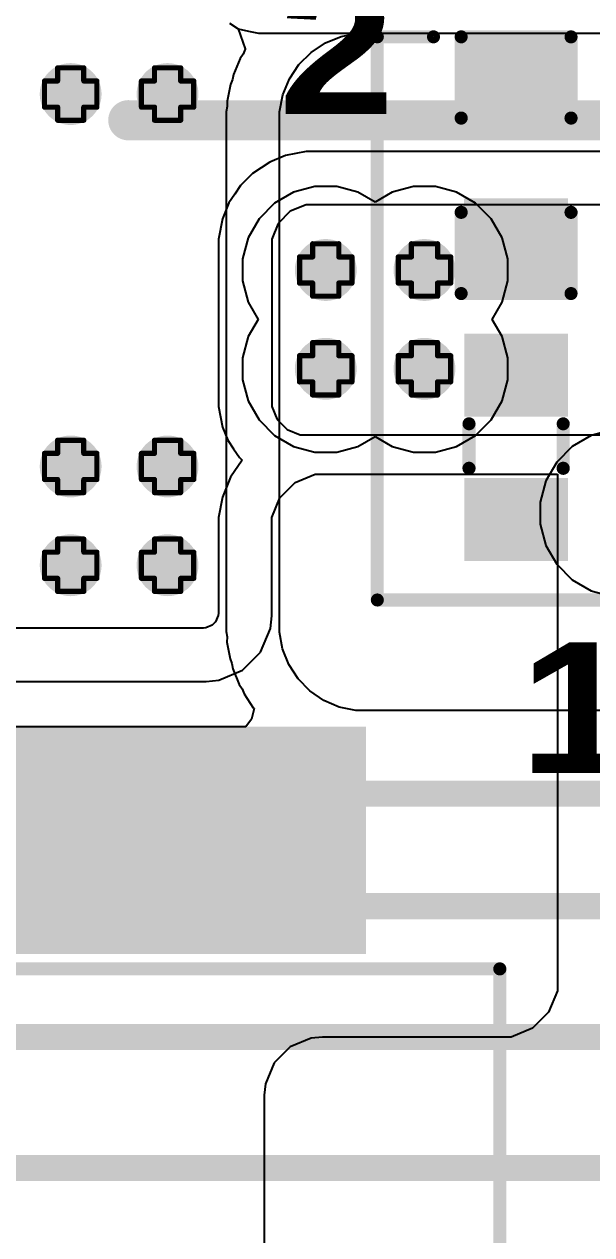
# Model space of a CAD drawing. Header units: inches. Extents: x -18 to 202, y -11 to 119.
# Drawn here: x 7.42 to 12.93, y 48 to 59.74 of the extents above; entities that cross this region are included whole.
import ezdxf

# ---------------------------------------------------------------- set-up
doc = ezdxf.new("R2010")
doc.units = ezdxf.units.IN
for name, color, linetype in [('Board Outline', 216, 'Continuous'), ('Bottom Layer', 5, 'Continuous'), ('Drill Drawing', 1, 'Continuous'), ('Ground', 16, 'Continuous'), ('Power', 76, 'Continuous'), ('Top Layer', 1, 'Continuous'), ('Top Overlay', 2, 'Continuous'), ('Top Paste', 8, 'Continuous'), ('Top Solder', 216, 'Continuous'), ('Via Holes', 16, 'Continuous')]:
    doc.layers.add(name, color=color, linetype=linetype)
doc.styles.add('Arial Black_Bold', font='', dxfattribs={"height": 0.2})
doc.styles.get('Arial Black_Bold').set_extended_font_data('Arial Black', bold=True)

# ---------------------------------------------------------------- blocks, each defined once
blk = doc.blocks.new('SOT__223_14')
at = {"layer": 'Top Layer'}
for points in [[(-1.9, 4.05), (1.9, 4.05), (1.9, 2.05), (-1.9, 2.05)], [(-3.05, -2.05), (-1.55, -2.05), (-1.55, -4.05), (-3.05, -4.05)], [(-0.75, -2.05), (0.75, -2.05), (0.75, -4.05), (-0.75, -4.05)], [(1.55, -2.05), (3.05, -2.05), (3.05, -4.05), (1.55, -4.05)]]:
    blk.add_hatch(color=1, dxfattribs=at).paths.add_polyline_path(points)
at = {"layer": 'Top Paste'}
for points in [[(-1.9, 4.05), (1.9, 4.05), (1.9, 2.05), (-1.9, 2.05)], [(-3.05, -2.05), (-1.55, -2.05), (-1.55, -4.05), (-3.05, -4.05)], [(-0.75, -2.05), (0.75, -2.05), (0.75, -4.05), (-0.75, -4.05)], [(1.55, -2.05), (3.05, -2.05), (3.05, -4.05), (1.55, -4.05)]]:
    blk.add_hatch(color=8, dxfattribs=at).paths.add_polyline_path(points)
at = {"layer": 'Top Solder'}
for points in [[(-2.002, 4.152), (2.002, 4.152), (2.002, 1.948), (-2.002, 1.948)], [(-3.152, -1.948), (-1.448, -1.948), (-1.448, -4.152), (-3.152, -4.152)], [(-0.852, -1.948), (0.852, -1.948), (0.852, -4.152), (-0.852, -4.152)], [(1.448, -1.948), (3.152, -1.948), (3.152, -4.152), (1.448, -4.152)]]:
    blk.add_hatch(color=216, dxfattribs=at).paths.add_polyline_path(points)
at = {"layer": 'Top Overlay'}
for points, const_width in [([(-3.302, 1.803), (3.302, 1.803)], 0.127), ([(-3.302, -1.829), (-3.302, 1.803)], 0.127), ([(3.302, -1.829), (3.302, 1.803)], 0.127), ([(-3.302, -1.829), (3.302, -1.829)], 0.127), ([(-3.353, -2.946), (-3.226, -3.073)], 0.2), ([(-3.353, -2.946), (-3.353, -3.2)], 0.2), ([(-3.353, -3.2), (-3.226, -3.073)], 0.2)]:
    blk.add_lwpolyline(points, dxfattribs=dict(at, const_width=const_width))
for points, const_width in [([(-3.334, 1.803, 1), (-3.27, 1.803, 1)], 0.0635), ([(-3.334, 1.803, 1), (-3.27, 1.803, 1)], 0.0635), ([(3.27, 1.803, 1), (3.334, 1.803, 1)], 0.0635), ([(3.27, 1.803, 1), (3.334, 1.803, 1)], 0.0635), ([(-3.334, -1.829, 1), (-3.27, -1.829, 1)], 0.0635), ([(-3.334, -1.829, 1), (-3.27, -1.829, 1)], 0.0635), ([(3.27, -1.829, 1), (3.334, -1.829, 1)], 0.0635), ([(3.27, -1.829, 1), (3.334, -1.829, 1)], 0.0635), ([(-3.403, -2.946, 1), (-3.303, -2.946, 1)], 0.1), ([(-3.403, -2.946, 1), (-3.303, -2.946, 1)], 0.1), ([(-3.276, -3.073, 1), (-3.176, -3.073, 1)], 0.1), ([(-3.276, -3.073, 1), (-3.176, -3.073, 1)], 0.1), ([(-3.403, -3.2, 1), (-3.303, -3.2, 1)], 0.1), ([(-3.403, -3.2, 1), (-3.303, -3.2, 1)], 0.1)]:
    blk.add_lwpolyline(points, format="xyb", close=True, dxfattribs=dict(at, const_width=const_width))
blk = doc.blocks.new('IND_0603__1608_M_______65')
at = {"layer": 'Top Layer'}
for points in [[(-1, 0.4), (-0.4, 0.4), (-0.4, -0.4), (-1, -0.4)], [(0.4, 0.4), (1, 0.4), (1, -0.4), (0.4, -0.4)]]:
    blk.add_hatch(color=1, dxfattribs=at).paths.add_polyline_path(points)
at = {"layer": 'Top Paste'}
for points in [[(-1, 0.4), (-0.4, 0.4), (-0.4, -0.4), (-1, -0.4)], [(0.4, 0.4), (1, 0.4), (1, -0.4), (0.4, -0.4)]]:
    blk.add_hatch(color=8, dxfattribs=at).paths.add_polyline_path(points)
at = {"layer": 'Top Solder'}
for points in [[(-1.102, 0.502), (-0.298, 0.502), (-0.298, -0.502), (-1.102, -0.502)], [(0.298, 0.502), (1.102, 0.502), (1.102, -0.502), (0.298, -0.502)]]:
    blk.add_hatch(color=216, dxfattribs=at).paths.add_polyline_path(points)
at = {"layer": 'Top Overlay', "const_width": 0.127}
for points in [[(-0.203, 0.457), (0.229, 0.457)], [(-0.203, -0.457), (0.229, -0.457)]]:
    blk.add_lwpolyline(points, dxfattribs=at)
at = {"layer": 'Top Overlay', "const_width": 0.0635}
for points in [[(-0.235, 0.457, 1), (-0.171, 0.457, 1)], [(0.197, 0.457, 1), (0.26, 0.457, 1)], [(-0.235, -0.457, 1), (-0.171, -0.457, 1)], [(0.197, -0.457, 1), (0.26, -0.457, 1)]]:
    blk.add_lwpolyline(points, format="xyb", close=True, dxfattribs=at)
blk = doc.blocks.new('C___0603_90')
at = {"layer": 'Top Layer'}
for points in [[(-0.381, 0.444), (-0.381, -0.445), (-1.143, -0.445), (-1.143, 0.444)], [(1.143, 0.444), (1.143, -0.445), (0.381, -0.445), (0.381, 0.444)]]:
    blk.add_hatch(color=1, dxfattribs=at).paths.add_polyline_path(points)
at = {"layer": 'Top Paste'}
for points in [[(-0.381, 0.444), (-0.381, -0.445), (-1.143, -0.445), (-1.143, 0.444)], [(1.143, 0.444), (1.143, -0.445), (0.381, -0.445), (0.381, 0.444)]]:
    blk.add_hatch(color=8, dxfattribs=at).paths.add_polyline_path(points)
at = {"layer": 'Top Solder'}
for points in [[(-0.321, 0.504), (-0.321, -0.505), (-1.203, -0.505), (-1.203, 0.504)], [(1.203, 0.504), (1.203, -0.505), (0.321, -0.505), (0.321, 0.504)]]:
    blk.add_hatch(color=216, dxfattribs=at).paths.add_polyline_path(points)
at = {"layer": 'Top Overlay', "const_width": 0.127}
for points in [[(-1.245, -0.533), (-1.245, 0.533)], [(-0.457, 0.533), (-1.245, 0.533)], [(1.245, 0.533), (0.457, 0.533)], [(1.245, -0.533), (1.245, 0.533)], [(-0.457, -0.533), (-1.245, -0.533)], [(1.245, -0.533), (0.457, -0.533)]]:
    blk.add_lwpolyline(points, dxfattribs=at)
at = {"layer": 'Top Overlay', "const_width": 0.0635}
for points in [[(-1.276, 0.533, 1), (-1.213, 0.533, 1)], [(-1.276, 0.533, 1), (-1.213, 0.533, 1)], [(-0.489, 0.533, 1), (-0.425, 0.533, 1)], [(0.425, 0.533, 1), (0.489, 0.533, 1)], [(1.213, 0.533, 1), (1.276, 0.533, 1)], [(1.213, 0.533, 1), (1.276, 0.533, 1)], [(-1.276, -0.533, 1), (-1.213, -0.533, 1)], [(-1.276, -0.533, 1), (-1.213, -0.533, 1)], [(-0.489, -0.533, 1), (-0.425, -0.533, 1)], [(0.425, -0.533, 1), (0.489, -0.533, 1)], [(1.213, -0.533, 1), (1.276, -0.533, 1)], [(1.213, -0.533, 1), (1.276, -0.533, 1)]]:
    blk.add_lwpolyline(points, format="xyb", close=True, dxfattribs=at)

msp = doc.modelspace()

# ---------------------------------------------------------------- hatches: boundary and pattern name
at = {"layer": 'Bottom Layer'}
h = msp.add_hatch(color=5, dxfattribs=at)
edge = h.paths.add_edge_path()
edge.add_arc((7.87, 59.059), 0.3, 0, 360)
h = msp.add_hatch(color=5, dxfattribs=at)
edge = h.paths.add_edge_path()
edge.add_arc((8.81, 59.059), 0.3, 0, 360)
h = msp.add_hatch(color=5, dxfattribs=at)
edge = h.paths.add_edge_path()
edge.add_arc((10.345, 57.353), 0.3, 0, 360)
h = msp.add_hatch(color=5, dxfattribs=at)
edge = h.paths.add_edge_path()
edge.add_arc((11.303, 57.353), 0.3, 0, 360)
h = msp.add_hatch(color=5, dxfattribs=at)
edge = h.paths.add_edge_path()
edge.add_arc((10.345, 56.395), 0.3, 0, 360)
h = msp.add_hatch(color=5, dxfattribs=at)
edge = h.paths.add_edge_path()
edge.add_arc((11.303, 56.395), 0.3, 0, 360)
h = msp.add_hatch(color=5, dxfattribs=at)
edge = h.paths.add_edge_path()
edge.add_arc((7.87, 55.448), 0.3, 0, 360)
h = msp.add_hatch(color=5, dxfattribs=at)
edge = h.paths.add_edge_path()
edge.add_arc((8.81, 55.448), 0.3, 0, 360)
h = msp.add_hatch(color=5, dxfattribs=at)
edge = h.paths.add_edge_path()
edge.add_arc((7.87, 54.49), 0.3, 0, 360)
h = msp.add_hatch(color=5, dxfattribs=at)
edge = h.paths.add_edge_path()
edge.add_arc((8.81, 54.49), 0.3, 0, 360)
at = {"layer": 'Ground'}
h = msp.add_hatch(color=16, dxfattribs=at)
edge = h.paths.add_edge_path()
edge.add_arc((7.87, 59.059), 0.3, 0, 360)
h = msp.add_hatch(color=16, dxfattribs=at)
edge = h.paths.add_edge_path()
edge.add_arc((8.81, 59.059), 0.3, 0, 360)
h = msp.add_hatch(color=16, dxfattribs=at)
edge = h.paths.add_edge_path()
edge.add_arc((10.345, 57.353), 0.3, 0, 360)
h = msp.add_hatch(color=16, dxfattribs=at)
edge = h.paths.add_edge_path()
edge.add_arc((11.303, 57.353), 0.3, 0, 360)
h = msp.add_hatch(color=16, dxfattribs=at)
edge = h.paths.add_edge_path()
edge.add_arc((10.345, 56.395), 0.3, 0, 360)
h = msp.add_hatch(color=16, dxfattribs=at)
edge = h.paths.add_edge_path()
edge.add_arc((11.303, 56.395), 0.3, 0, 360)
h = msp.add_hatch(color=16, dxfattribs=at)
edge = h.paths.add_edge_path()
edge.add_arc((7.87, 55.448), 0.3, 0, 360)
h = msp.add_hatch(color=16, dxfattribs=at)
edge = h.paths.add_edge_path()
edge.add_arc((8.81, 55.448), 0.3, 0, 360)
h = msp.add_hatch(color=16, dxfattribs=at)
edge = h.paths.add_edge_path()
edge.add_arc((7.87, 54.49), 0.3, 0, 360)
h = msp.add_hatch(color=16, dxfattribs=at)
edge = h.paths.add_edge_path()
edge.add_arc((8.81, 54.49), 0.3, 0, 360)
at = {"layer": 'Power'}
h = msp.add_hatch(color=76, dxfattribs=at)
edge = h.paths.add_edge_path()
edge.add_arc((7.87, 59.059), 0.3, 0, 360)
h = msp.add_hatch(color=76, dxfattribs=at)
edge = h.paths.add_edge_path()
edge.add_arc((8.81, 59.059), 0.3, 0, 360)
h = msp.add_hatch(color=76, dxfattribs=at)
edge = h.paths.add_edge_path()
edge.add_arc((10.345, 57.353), 0.3, 0, 360)
h = msp.add_hatch(color=76, dxfattribs=at)
edge = h.paths.add_edge_path()
edge.add_arc((11.303, 57.353), 0.3, 0, 360)
h = msp.add_hatch(color=76, dxfattribs=at)
edge = h.paths.add_edge_path()
edge.add_arc((10.345, 56.395), 0.3, 0, 360)
h = msp.add_hatch(color=76, dxfattribs=at)
edge = h.paths.add_edge_path()
edge.add_arc((11.303, 56.395), 0.3, 0, 360)
h = msp.add_hatch(color=76, dxfattribs=at)
edge = h.paths.add_edge_path()
edge.add_arc((7.87, 55.448), 0.3, 0, 360)
h = msp.add_hatch(color=76, dxfattribs=at)
edge = h.paths.add_edge_path()
edge.add_arc((8.81, 55.448), 0.3, 0, 360)
h = msp.add_hatch(color=76, dxfattribs=at)
edge = h.paths.add_edge_path()
edge.add_arc((7.87, 54.49), 0.3, 0, 360)
h = msp.add_hatch(color=76, dxfattribs=at)
edge = h.paths.add_edge_path()
edge.add_arc((8.81, 54.49), 0.3, 0, 360)
at = {"layer": 'Top Layer'}
h = msp.add_hatch(color=1, dxfattribs=at)
edge = h.paths.add_edge_path()
edge.add_arc((7.87, 59.059), 0.3, 0, 360)
h = msp.add_hatch(color=1, dxfattribs=at)
edge = h.paths.add_edge_path()
edge.add_arc((8.81, 59.059), 0.3, 0, 360)
h = msp.add_hatch(color=1, dxfattribs=at)
edge = h.paths.add_edge_path()
edge.add_arc((10.345, 57.353), 0.3, 0, 360)
h = msp.add_hatch(color=1, dxfattribs=at)
edge = h.paths.add_edge_path()
edge.add_arc((11.303, 57.353), 0.3, 0, 360)
h = msp.add_hatch(color=1, dxfattribs=at)
edge = h.paths.add_edge_path()
edge.add_arc((10.345, 56.395), 0.3, 0, 360)
h = msp.add_hatch(color=1, dxfattribs=at)
edge = h.paths.add_edge_path()
edge.add_arc((11.303, 56.395), 0.3, 0, 360)
h = msp.add_hatch(color=1, dxfattribs=at)
edge = h.paths.add_edge_path()
edge.add_arc((7.87, 55.448), 0.3, 0, 360)
h = msp.add_hatch(color=1, dxfattribs=at)
edge = h.paths.add_edge_path()
edge.add_arc((8.81, 55.448), 0.3, 0, 360)
h = msp.add_hatch(color=1, dxfattribs=at)
edge = h.paths.add_edge_path()
edge.add_arc((7.87, 54.49), 0.3, 0, 360)
h = msp.add_hatch(color=1, dxfattribs=at)
edge = h.paths.add_edge_path()
edge.add_arc((8.81, 54.49), 0.3, 0, 360)
at = {"layer": 'Via Holes'}
h = msp.add_hatch(color=7, dxfattribs=at)
edge = h.paths.add_edge_path()
edge.add_arc((7.87, 59.059), 0.15, 0, 360)
h = msp.add_hatch(color=7, dxfattribs=at)
edge = h.paths.add_edge_path()
edge.add_arc((8.81, 59.059), 0.15, 0, 360)
h = msp.add_hatch(color=7, dxfattribs=at)
edge = h.paths.add_edge_path()
edge.add_arc((10.345, 57.353), 0.15, 0, 360)
h = msp.add_hatch(color=7, dxfattribs=at)
edge = h.paths.add_edge_path()
edge.add_arc((11.303, 57.353), 0.15, 0, 360)
h = msp.add_hatch(color=7, dxfattribs=at)
edge = h.paths.add_edge_path()
edge.add_arc((10.345, 56.395), 0.15, 0, 360)
h = msp.add_hatch(color=7, dxfattribs=at)
edge = h.paths.add_edge_path()
edge.add_arc((11.303, 56.395), 0.15, 0, 360)
h = msp.add_hatch(color=7, dxfattribs=at)
edge = h.paths.add_edge_path()
edge.add_arc((7.87, 55.448), 0.15, 0, 360)
h = msp.add_hatch(color=7, dxfattribs=at)
edge = h.paths.add_edge_path()
edge.add_arc((8.81, 55.448), 0.15, 0, 360)
h = msp.add_hatch(color=7, dxfattribs=at)
edge = h.paths.add_edge_path()
edge.add_arc((7.87, 54.49), 0.15, 0, 360)
h = msp.add_hatch(color=7, dxfattribs=at)
edge = h.paths.add_edge_path()
edge.add_arc((8.81, 54.49), 0.15, 0, 360)

# ---------------------------------------------------------------- linework, layer by layer
at = {"layer": 'Board Outline', "const_width": 0.254}
msp.add_lwpolyline([(44.23, 62.31, -3.535496), (7.565, 62.289)], format="xyb", dxfattribs=at)
at = {"layer": 'Bottom Layer'}
for p, q in [((9.412, 59.746), (9.495, 59.69)), ((9.495, 59.69), (9.496, 59.69)), ((9.496, 59.69), (9.496, 59.69)), ((9.496, 59.69), (9.595, 59.67)), ((9.595, 59.67), (9.694, 59.651)), ((9.694, 59.651), (42.089, 59.651)), ((10.239, 58.161), (10.033, 58.106)), ((10.452, 58.161), (10.239, 58.161)), ((10.657, 58.106), (10.452, 58.161)), ((11.197, 58.161), (10.991, 58.106)), ((11.409, 58.161), (11.197, 58.161)), ((11.615, 58.106), (11.409, 58.161)), ((9.849, 58), (9.699, 57.849)), ((10.033, 58.106), (9.849, 58)), ((10.824, 58.01), (10.657, 58.106)), ((10.991, 58.106), (10.824, 58.01)), ((11.799, 58), (11.615, 58.106)), ((11.95, 57.849), (11.799, 58)), ((9.699, 57.849), (9.592, 57.665)), ((12.056, 57.665), (11.95, 57.849)), ((9.592, 57.665), (9.537, 57.46)), ((12.111, 57.46), (12.056, 57.665)), ((9.537, 57.46), (9.537, 57.247)), ((12.111, 57.247), (12.111, 57.46)), ((9.537, 57.247), (9.592, 57.041)), ((12.056, 57.041), (12.111, 57.247)), ((9.592, 57.041), (9.689, 56.874)), ((11.96, 56.874), (12.056, 57.041)), ((9.689, 56.874), (9.592, 56.707)), ((12.056, 56.707), (11.96, 56.874)), ((9.592, 56.707), (9.537, 56.502)), ((12.111, 56.502), (12.056, 56.707)), ((9.537, 56.502), (9.537, 56.289)), ((12.111, 56.289), (12.111, 56.502)), ((9.537, 56.289), (9.592, 56.084)), ((12.056, 56.084), (12.111, 56.289)), ((9.592, 56.084), (9.699, 55.899)), ((11.95, 55.899), (12.056, 56.084)), ((9.699, 55.899), (9.849, 55.749)), ((11.799, 55.749), (11.95, 55.899)), ((9.849, 55.749), (10.033, 55.642)), ((10.033, 55.642), (10.239, 55.587)), ((10.452, 55.587), (10.657, 55.642)), ((10.657, 55.642), (10.824, 55.739)), ((10.824, 55.739), (10.991, 55.642)), ((10.991, 55.642), (11.197, 55.587)), ((11.409, 55.587), (11.615, 55.642)), ((11.615, 55.642), (11.799, 55.749)), ((10.239, 55.587), (10.452, 55.587)), ((11.197, 55.587), (11.409, 55.587))]:
    msp.add_line(p, q, dxfattribs=at)
at = {"layer": 'Drill Drawing', "const_width": 0.0508}
for points in [[(7.743, 59.186), (7.743, 59.313)], [(7.743, 59.313), (7.997, 59.313)], [(7.997, 59.186), (7.997, 59.313)], [(8.683, 59.186), (8.683, 59.313)], [(8.683, 59.313), (8.937, 59.313)], [(8.937, 59.186), (8.937, 59.313)], [(7.616, 58.932), (7.616, 59.186)], [(7.616, 59.186), (7.743, 59.186)], [(7.997, 59.186), (8.124, 59.186)], [(8.124, 58.932), (8.124, 59.186)], [(8.556, 58.932), (8.556, 59.186)], [(8.556, 59.186), (8.683, 59.186)], [(8.937, 59.186), (9.064, 59.186)], [(9.064, 58.932), (9.064, 59.186)], [(7.616, 58.932), (7.743, 58.932)], [(7.743, 58.805), (7.743, 58.932)], [(7.997, 58.932), (8.124, 58.932)], [(7.997, 58.805), (7.997, 58.932)], [(8.556, 58.932), (8.683, 58.932)], [(8.683, 58.805), (8.683, 58.932)], [(8.937, 58.932), (9.064, 58.932)], [(8.937, 58.805), (8.937, 58.932)], [(7.743, 58.805), (7.997, 58.805)], [(8.683, 58.805), (8.937, 58.805)], [(10.218, 57.48), (10.218, 57.607)], [(10.218, 57.607), (10.472, 57.607)], [(10.472, 57.48), (10.472, 57.607)], [(11.176, 57.48), (11.176, 57.607)], [(11.176, 57.607), (11.43, 57.607)], [(11.43, 57.48), (11.43, 57.607)], [(10.091, 57.226), (10.091, 57.48)], [(10.091, 57.48), (10.218, 57.48)], [(10.472, 57.48), (10.599, 57.48)], [(10.599, 57.226), (10.599, 57.48)], [(11.049, 57.226), (11.049, 57.48)], [(11.049, 57.48), (11.176, 57.48)], [(11.43, 57.48), (11.557, 57.48)], [(11.557, 57.226), (11.557, 57.48)], [(10.091, 57.226), (10.218, 57.226)], [(10.218, 57.099), (10.218, 57.226)], [(10.472, 57.226), (10.599, 57.226)], [(10.472, 57.099), (10.472, 57.226)], [(11.049, 57.226), (11.176, 57.226)], [(11.176, 57.099), (11.176, 57.226)], [(11.43, 57.226), (11.557, 57.226)], [(11.43, 57.099), (11.43, 57.226)], [(10.218, 57.099), (10.472, 57.099)], [(11.176, 57.099), (11.43, 57.099)], [(10.218, 56.522), (10.218, 56.649)], [(10.218, 56.649), (10.472, 56.649)], [(10.472, 56.522), (10.472, 56.649)], [(11.176, 56.522), (11.176, 56.649)], [(11.176, 56.649), (11.43, 56.649)], [(11.43, 56.522), (11.43, 56.649)], [(10.091, 56.268), (10.091, 56.522)], [(10.091, 56.522), (10.218, 56.522)], [(10.472, 56.522), (10.599, 56.522)], [(10.599, 56.268), (10.599, 56.522)], [(11.049, 56.268), (11.049, 56.522)], [(11.049, 56.522), (11.176, 56.522)], [(11.43, 56.522), (11.557, 56.522)], [(11.557, 56.268), (11.557, 56.522)], [(10.091, 56.268), (10.218, 56.268)], [(10.218, 56.141), (10.218, 56.268)], [(10.472, 56.268), (10.599, 56.268)], [(10.472, 56.141), (10.472, 56.268)], [(11.049, 56.268), (11.176, 56.268)], [(11.176, 56.141), (11.176, 56.268)], [(11.43, 56.268), (11.557, 56.268)], [(11.43, 56.141), (11.43, 56.268)], [(10.218, 56.141), (10.472, 56.141)], [(11.176, 56.141), (11.43, 56.141)], [(7.743, 55.575), (7.743, 55.702)], [(7.743, 55.702), (7.997, 55.702)], [(7.997, 55.575), (7.997, 55.702)], [(8.683, 55.575), (8.683, 55.702)], [(8.683, 55.702), (8.937, 55.702)], [(8.937, 55.575), (8.937, 55.702)], [(7.616, 55.321), (7.616, 55.575)], [(7.616, 55.575), (7.743, 55.575)], [(7.997, 55.575), (8.124, 55.575)], [(8.124, 55.321), (8.124, 55.575)], [(8.556, 55.321), (8.556, 55.575)], [(8.556, 55.575), (8.683, 55.575)], [(8.937, 55.575), (9.064, 55.575)], [(9.064, 55.321), (9.064, 55.575)], [(7.616, 55.321), (7.743, 55.321)], [(7.743, 55.194), (7.743, 55.321)], [(7.997, 55.321), (8.124, 55.321)], [(7.997, 55.194), (7.997, 55.321)], [(8.556, 55.321), (8.683, 55.321)], [(8.683, 55.194), (8.683, 55.321)], [(8.937, 55.321), (9.064, 55.321)], [(8.937, 55.194), (8.937, 55.321)], [(7.743, 55.194), (7.997, 55.194)], [(8.683, 55.194), (8.937, 55.194)], [(7.743, 54.617), (7.743, 54.744)], [(7.743, 54.744), (7.997, 54.744)], [(7.997, 54.617), (7.997, 54.744)], [(8.683, 54.617), (8.683, 54.744)], [(8.683, 54.744), (8.937, 54.744)], [(8.937, 54.617), (8.937, 54.744)], [(7.616, 54.363), (7.616, 54.617)], [(7.616, 54.617), (7.743, 54.617)], [(7.997, 54.617), (8.124, 54.617)], [(8.124, 54.363), (8.124, 54.617)], [(8.556, 54.363), (8.556, 54.617)], [(8.556, 54.617), (8.683, 54.617)], [(8.937, 54.617), (9.064, 54.617)], [(9.064, 54.363), (9.064, 54.617)], [(7.616, 54.363), (7.743, 54.363)], [(7.743, 54.236), (7.743, 54.363)], [(7.997, 54.363), (8.124, 54.363)], [(7.997, 54.236), (7.997, 54.363)], [(8.556, 54.363), (8.683, 54.363)], [(8.683, 54.236), (8.683, 54.363)], [(8.937, 54.363), (9.064, 54.363)], [(8.937, 54.236), (8.937, 54.363)], [(7.743, 54.236), (7.997, 54.236)], [(8.683, 54.236), (8.937, 54.236)]]:
    msp.add_lwpolyline(points, dxfattribs=at)
at = {"layer": 'Drill Drawing', "const_width": 0.0254}
for points in [[(7.731, 59.313, 1), (7.756, 59.313, 1)], [(7.731, 59.313, 1), (7.756, 59.313, 1)], [(7.985, 59.313, 1), (8.01, 59.313, 1)], [(7.985, 59.313, 1), (8.01, 59.313, 1)], [(8.671, 59.313, 1), (8.696, 59.313, 1)], [(8.671, 59.313, 1), (8.696, 59.313, 1)], [(8.925, 59.313, 1), (8.95, 59.313, 1)], [(8.925, 59.313, 1), (8.95, 59.313, 1)], [(7.604, 59.186, 1), (7.629, 59.186, 1)], [(7.604, 59.186, 1), (7.629, 59.186, 1)], [(7.731, 59.186, 1), (7.756, 59.186, 1)], [(7.731, 59.186, 1), (7.756, 59.186, 1)], [(7.985, 59.186, 1), (8.01, 59.186, 1)], [(7.985, 59.186, 1), (8.01, 59.186, 1)], [(8.112, 59.186, 1), (8.137, 59.186, 1)], [(8.112, 59.186, 1), (8.137, 59.186, 1)], [(8.544, 59.186, 1), (8.569, 59.186, 1)], [(8.544, 59.186, 1), (8.569, 59.186, 1)], [(8.671, 59.186, 1), (8.696, 59.186, 1)], [(8.671, 59.186, 1), (8.696, 59.186, 1)], [(8.925, 59.186, 1), (8.95, 59.186, 1)], [(8.925, 59.186, 1), (8.95, 59.186, 1)], [(9.052, 59.186, 1), (9.077, 59.186, 1)], [(9.052, 59.186, 1), (9.077, 59.186, 1)], [(7.604, 58.932, 1), (7.629, 58.932, 1)], [(7.604, 58.932, 1), (7.629, 58.932, 1)], [(7.731, 58.932, 1), (7.756, 58.932, 1)], [(7.731, 58.932, 1), (7.756, 58.932, 1)], [(7.985, 58.932, 1), (8.01, 58.932, 1)], [(7.985, 58.932, 1), (8.01, 58.932, 1)], [(8.112, 58.932, 1), (8.137, 58.932, 1)], [(8.112, 58.932, 1), (8.137, 58.932, 1)], [(8.544, 58.932, 1), (8.569, 58.932, 1)], [(8.544, 58.932, 1), (8.569, 58.932, 1)], [(8.671, 58.932, 1), (8.696, 58.932, 1)], [(8.671, 58.932, 1), (8.696, 58.932, 1)], [(8.925, 58.932, 1), (8.95, 58.932, 1)], [(8.925, 58.932, 1), (8.95, 58.932, 1)], [(9.052, 58.932, 1), (9.077, 58.932, 1)], [(9.052, 58.932, 1), (9.077, 58.932, 1)], [(7.731, 58.805, 1), (7.756, 58.805, 1)], [(7.731, 58.805, 1), (7.756, 58.805, 1)], [(7.985, 58.805, 1), (8.01, 58.805, 1)], [(7.985, 58.805, 1), (8.01, 58.805, 1)], [(8.671, 58.805, 1), (8.696, 58.805, 1)], [(8.671, 58.805, 1), (8.696, 58.805, 1)], [(8.925, 58.805, 1), (8.95, 58.805, 1)], [(8.925, 58.805, 1), (8.95, 58.805, 1)], [(10.205, 57.607, 1), (10.231, 57.607, 1)], [(10.205, 57.607, 1), (10.231, 57.607, 1)], [(10.459, 57.607, 1), (10.485, 57.607, 1)], [(10.459, 57.607, 1), (10.485, 57.607, 1)], [(11.163, 57.607, 1), (11.189, 57.607, 1)], [(11.163, 57.607, 1), (11.189, 57.607, 1)], [(11.417, 57.607, 1), (11.443, 57.607, 1)], [(11.417, 57.607, 1), (11.443, 57.607, 1)], [(10.078, 57.48, 1), (10.104, 57.48, 1)], [(10.078, 57.48, 1), (10.104, 57.48, 1)], [(10.205, 57.48, 1), (10.231, 57.48, 1)], [(10.205, 57.48, 1), (10.231, 57.48, 1)], [(10.459, 57.48, 1), (10.485, 57.48, 1)], [(10.459, 57.48, 1), (10.485, 57.48, 1)], [(10.586, 57.48, 1), (10.612, 57.48, 1)], [(10.586, 57.48, 1), (10.612, 57.48, 1)], [(11.036, 57.48, 1), (11.062, 57.48, 1)], [(11.036, 57.48, 1), (11.062, 57.48, 1)], [(11.163, 57.48, 1), (11.189, 57.48, 1)], [(11.163, 57.48, 1), (11.189, 57.48, 1)], [(11.417, 57.48, 1), (11.443, 57.48, 1)], [(11.417, 57.48, 1), (11.443, 57.48, 1)], [(11.544, 57.48, 1), (11.57, 57.48, 1)], [(11.544, 57.48, 1), (11.57, 57.48, 1)], [(10.078, 57.226, 1), (10.104, 57.226, 1)], [(10.078, 57.226, 1), (10.104, 57.226, 1)], [(10.205, 57.226, 1), (10.231, 57.226, 1)], [(10.205, 57.226, 1), (10.231, 57.226, 1)], [(10.459, 57.226, 1), (10.485, 57.226, 1)], [(10.459, 57.226, 1), (10.485, 57.226, 1)], [(10.586, 57.226, 1), (10.612, 57.226, 1)], [(10.586, 57.226, 1), (10.612, 57.226, 1)], [(11.036, 57.226, 1), (11.062, 57.226, 1)], [(11.036, 57.226, 1), (11.062, 57.226, 1)], [(11.163, 57.226, 1), (11.189, 57.226, 1)], [(11.163, 57.226, 1), (11.189, 57.226, 1)], [(11.417, 57.226, 1), (11.443, 57.226, 1)], [(11.417, 57.226, 1), (11.443, 57.226, 1)], [(11.544, 57.226, 1), (11.57, 57.226, 1)], [(11.544, 57.226, 1), (11.57, 57.226, 1)], [(10.205, 57.099, 1), (10.231, 57.099, 1)], [(10.205, 57.099, 1), (10.231, 57.099, 1)], [(10.459, 57.099, 1), (10.485, 57.099, 1)], [(10.459, 57.099, 1), (10.485, 57.099, 1)], [(11.163, 57.099, 1), (11.189, 57.099, 1)], [(11.163, 57.099, 1), (11.189, 57.099, 1)], [(11.417, 57.099, 1), (11.443, 57.099, 1)], [(11.417, 57.099, 1), (11.443, 57.099, 1)], [(10.205, 56.649, 1), (10.231, 56.649, 1)], [(10.205, 56.649, 1), (10.231, 56.649, 1)], [(10.459, 56.649, 1), (10.485, 56.649, 1)], [(10.459, 56.649, 1), (10.485, 56.649, 1)], [(11.163, 56.649, 1), (11.189, 56.649, 1)], [(11.163, 56.649, 1), (11.189, 56.649, 1)], [(11.417, 56.649, 1), (11.443, 56.649, 1)], [(11.417, 56.649, 1), (11.443, 56.649, 1)], [(10.078, 56.522, 1), (10.104, 56.522, 1)], [(10.078, 56.522, 1), (10.104, 56.522, 1)], [(10.205, 56.522, 1), (10.231, 56.522, 1)], [(10.205, 56.522, 1), (10.231, 56.522, 1)], [(10.459, 56.522, 1), (10.485, 56.522, 1)], [(10.459, 56.522, 1), (10.485, 56.522, 1)], [(10.586, 56.522, 1), (10.612, 56.522, 1)], [(10.586, 56.522, 1), (10.612, 56.522, 1)], [(11.036, 56.522, 1), (11.062, 56.522, 1)], [(11.036, 56.522, 1), (11.062, 56.522, 1)], [(11.163, 56.522, 1), (11.189, 56.522, 1)], [(11.163, 56.522, 1), (11.189, 56.522, 1)], [(11.417, 56.522, 1), (11.443, 56.522, 1)], [(11.417, 56.522, 1), (11.443, 56.522, 1)], [(11.544, 56.522, 1), (11.57, 56.522, 1)], [(11.544, 56.522, 1), (11.57, 56.522, 1)], [(10.078, 56.268, 1), (10.104, 56.268, 1)], [(10.078, 56.268, 1), (10.104, 56.268, 1)], [(10.205, 56.268, 1), (10.231, 56.268, 1)], [(10.205, 56.268, 1), (10.231, 56.268, 1)], [(10.459, 56.268, 1), (10.485, 56.268, 1)], [(10.459, 56.268, 1), (10.485, 56.268, 1)], [(10.586, 56.268, 1), (10.612, 56.268, 1)], [(10.586, 56.268, 1), (10.612, 56.268, 1)], [(11.036, 56.268, 1), (11.062, 56.268, 1)], [(11.036, 56.268, 1), (11.062, 56.268, 1)], [(11.163, 56.268, 1), (11.189, 56.268, 1)], [(11.163, 56.268, 1), (11.189, 56.268, 1)], [(11.417, 56.268, 1), (11.443, 56.268, 1)], [(11.417, 56.268, 1), (11.443, 56.268, 1)], [(11.544, 56.268, 1), (11.57, 56.268, 1)], [(11.544, 56.268, 1), (11.57, 56.268, 1)], [(10.205, 56.141, 1), (10.231, 56.141, 1)], [(10.205, 56.141, 1), (10.231, 56.141, 1)], [(10.459, 56.141, 1), (10.485, 56.141, 1)], [(10.459, 56.141, 1), (10.485, 56.141, 1)], [(11.163, 56.141, 1), (11.189, 56.141, 1)], [(11.163, 56.141, 1), (11.189, 56.141, 1)], [(11.417, 56.141, 1), (11.443, 56.141, 1)], [(11.417, 56.141, 1), (11.443, 56.141, 1)], [(7.731, 55.702, 1), (7.756, 55.702, 1)], [(7.731, 55.702, 1), (7.756, 55.702, 1)], [(7.985, 55.702, 1), (8.01, 55.702, 1)], [(7.985, 55.702, 1), (8.01, 55.702, 1)], [(8.671, 55.702, 1), (8.696, 55.702, 1)], [(8.671, 55.702, 1), (8.696, 55.702, 1)], [(8.925, 55.702, 1), (8.95, 55.702, 1)], [(8.925, 55.702, 1), (8.95, 55.702, 1)], [(7.604, 55.575, 1), (7.629, 55.575, 1)], [(7.604, 55.575, 1), (7.629, 55.575, 1)], [(7.731, 55.575, 1), (7.756, 55.575, 1)], [(7.731, 55.575, 1), (7.756, 55.575, 1)], [(7.985, 55.575, 1), (8.01, 55.575, 1)], [(7.985, 55.575, 1), (8.01, 55.575, 1)], [(8.112, 55.575, 1), (8.137, 55.575, 1)], [(8.112, 55.575, 1), (8.137, 55.575, 1)], [(8.544, 55.575, 1), (8.569, 55.575, 1)], [(8.544, 55.575, 1), (8.569, 55.575, 1)], [(8.671, 55.575, 1), (8.696, 55.575, 1)], [(8.671, 55.575, 1), (8.696, 55.575, 1)], [(8.925, 55.575, 1), (8.95, 55.575, 1)], [(8.925, 55.575, 1), (8.95, 55.575, 1)], [(9.052, 55.575, 1), (9.077, 55.575, 1)], [(9.052, 55.575, 1), (9.077, 55.575, 1)], [(7.604, 55.321, 1), (7.629, 55.321, 1)], [(7.604, 55.321, 1), (7.629, 55.321, 1)], [(7.731, 55.321, 1), (7.756, 55.321, 1)], [(7.731, 55.321, 1), (7.756, 55.321, 1)], [(7.985, 55.321, 1), (8.01, 55.321, 1)], [(7.985, 55.321, 1), (8.01, 55.321, 1)], [(8.112, 55.321, 1), (8.137, 55.321, 1)], [(8.112, 55.321, 1), (8.137, 55.321, 1)], [(8.544, 55.321, 1), (8.569, 55.321, 1)], [(8.544, 55.321, 1), (8.569, 55.321, 1)], [(8.671, 55.321, 1), (8.696, 55.321, 1)], [(8.671, 55.321, 1), (8.696, 55.321, 1)], [(8.925, 55.321, 1), (8.95, 55.321, 1)], [(8.925, 55.321, 1), (8.95, 55.321, 1)], [(9.052, 55.321, 1), (9.077, 55.321, 1)], [(9.052, 55.321, 1), (9.077, 55.321, 1)], [(7.731, 55.194, 1), (7.756, 55.194, 1)], [(7.731, 55.194, 1), (7.756, 55.194, 1)], [(7.985, 55.194, 1), (8.01, 55.194, 1)], [(7.985, 55.194, 1), (8.01, 55.194, 1)], [(8.671, 55.194, 1), (8.696, 55.194, 1)], [(8.671, 55.194, 1), (8.696, 55.194, 1)], [(8.925, 55.194, 1), (8.95, 55.194, 1)], [(8.925, 55.194, 1), (8.95, 55.194, 1)], [(7.731, 54.744, 1), (7.756, 54.744, 1)], [(7.731, 54.744, 1), (7.756, 54.744, 1)], [(7.985, 54.744, 1), (8.01, 54.744, 1)], [(7.985, 54.744, 1), (8.01, 54.744, 1)], [(8.671, 54.744, 1), (8.696, 54.744, 1)], [(8.671, 54.744, 1), (8.696, 54.744, 1)], [(8.925, 54.744, 1), (8.95, 54.744, 1)], [(8.925, 54.744, 1), (8.95, 54.744, 1)], [(7.604, 54.617, 1), (7.629, 54.617, 1)], [(7.604, 54.617, 1), (7.629, 54.617, 1)], [(7.731, 54.617, 1), (7.756, 54.617, 1)], [(7.731, 54.617, 1), (7.756, 54.617, 1)], [(7.985, 54.617, 1), (8.01, 54.617, 1)], [(7.985, 54.617, 1), (8.01, 54.617, 1)], [(8.112, 54.617, 1), (8.137, 54.617, 1)], [(8.112, 54.617, 1), (8.137, 54.617, 1)], [(8.544, 54.617, 1), (8.569, 54.617, 1)], [(8.544, 54.617, 1), (8.569, 54.617, 1)], [(8.671, 54.617, 1), (8.696, 54.617, 1)], [(8.671, 54.617, 1), (8.696, 54.617, 1)], [(8.925, 54.617, 1), (8.95, 54.617, 1)], [(8.925, 54.617, 1), (8.95, 54.617, 1)], [(9.052, 54.617, 1), (9.077, 54.617, 1)], [(9.052, 54.617, 1), (9.077, 54.617, 1)], [(7.604, 54.363, 1), (7.629, 54.363, 1)], [(7.604, 54.363, 1), (7.629, 54.363, 1)], [(7.731, 54.363, 1), (7.756, 54.363, 1)], [(7.731, 54.363, 1), (7.756, 54.363, 1)], [(7.985, 54.363, 1), (8.01, 54.363, 1)], [(7.985, 54.363, 1), (8.01, 54.363, 1)], [(8.112, 54.363, 1), (8.137, 54.363, 1)], [(8.112, 54.363, 1), (8.137, 54.363, 1)], [(8.544, 54.363, 1), (8.569, 54.363, 1)], [(8.544, 54.363, 1), (8.569, 54.363, 1)], [(8.671, 54.363, 1), (8.696, 54.363, 1)], [(8.671, 54.363, 1), (8.696, 54.363, 1)], [(8.925, 54.363, 1), (8.95, 54.363, 1)], [(8.925, 54.363, 1), (8.95, 54.363, 1)], [(9.052, 54.363, 1), (9.077, 54.363, 1)], [(9.052, 54.363, 1), (9.077, 54.363, 1)], [(7.731, 54.236, 1), (7.756, 54.236, 1)], [(7.731, 54.236, 1), (7.756, 54.236, 1)], [(7.985, 54.236, 1), (8.01, 54.236, 1)], [(7.985, 54.236, 1), (8.01, 54.236, 1)], [(8.671, 54.236, 1), (8.696, 54.236, 1)], [(8.671, 54.236, 1), (8.696, 54.236, 1)], [(8.925, 54.236, 1), (8.95, 54.236, 1)], [(8.925, 54.236, 1), (8.95, 54.236, 1)]]:
    msp.add_lwpolyline(points, format="xyb", close=True, dxfattribs=at)
at = {"layer": 'Ground'}
for p, q in [((9.412, 59.746), (9.495, 59.69)), ((9.495, 59.69), (9.496, 59.69)), ((9.496, 59.69), (9.496, 59.69)), ((9.496, 59.69), (9.595, 59.67)), ((9.595, 59.67), (9.694, 59.651)), ((9.694, 59.651), (42.089, 59.651)), ((10.239, 58.161), (10.033, 58.106)), ((10.452, 58.161), (10.239, 58.161)), ((10.657, 58.106), (10.452, 58.161)), ((11.197, 58.161), (10.991, 58.106)), ((11.409, 58.161), (11.197, 58.161)), ((11.615, 58.106), (11.409, 58.161)), ((9.849, 58), (9.699, 57.849)), ((10.033, 58.106), (9.849, 58)), ((10.824, 58.01), (10.657, 58.106)), ((10.991, 58.106), (10.824, 58.01)), ((11.799, 58), (11.615, 58.106)), ((11.95, 57.849), (11.799, 58)), ((9.699, 57.849), (9.592, 57.665)), ((12.056, 57.665), (11.95, 57.849)), ((9.592, 57.665), (9.537, 57.46)), ((12.111, 57.46), (12.056, 57.665)), ((9.537, 57.46), (9.537, 57.247)), ((12.111, 57.247), (12.111, 57.46)), ((9.537, 57.247), (9.592, 57.041)), ((12.056, 57.041), (12.111, 57.247)), ((9.592, 57.041), (9.689, 56.874)), ((11.96, 56.874), (12.056, 57.041)), ((9.689, 56.874), (9.592, 56.707)), ((12.056, 56.707), (11.96, 56.874)), ((9.592, 56.707), (9.537, 56.502)), ((12.111, 56.502), (12.056, 56.707)), ((9.537, 56.502), (9.537, 56.289)), ((12.111, 56.289), (12.111, 56.502)), ((9.537, 56.289), (9.592, 56.084)), ((12.056, 56.084), (12.111, 56.289)), ((9.592, 56.084), (9.699, 55.899)), ((11.95, 55.899), (12.056, 56.084)), ((9.699, 55.899), (9.849, 55.749)), ((11.799, 55.749), (11.95, 55.899)), ((9.849, 55.749), (10.033, 55.642)), ((10.033, 55.642), (10.239, 55.587)), ((10.452, 55.587), (10.657, 55.642)), ((10.657, 55.642), (10.824, 55.739)), ((10.824, 55.739), (10.991, 55.642)), ((10.991, 55.642), (11.197, 55.587)), ((11.409, 55.587), (11.615, 55.642)), ((11.615, 55.642), (11.799, 55.749)), ((10.239, 55.587), (10.452, 55.587)), ((11.197, 55.587), (11.409, 55.587))]:
    msp.add_line(p, q, dxfattribs=at)
at = {"layer": 'Power'}
for p, q in [((9.412, 59.746), (9.495, 59.69)), ((9.495, 59.69), (9.496, 59.69)), ((9.496, 59.69), (9.496, 59.69)), ((9.496, 59.69), (9.564, 59.498)), ((10.496, 59.618), (10.659, 59.651)), ((10.659, 59.651), (13.985, 59.651)), ((10.203, 59.462), (10.342, 59.555)), ((10.342, 59.555), (10.496, 59.618)), ((9.514, 59.404), (9.451, 59.25)), ((9.543, 59.446), (9.514, 59.404)), ((9.562, 59.493), (9.543, 59.446)), ((9.564, 59.495), (9.562, 59.493)), ((9.564, 59.498), (9.564, 59.495)), ((10.085, 59.344), (10.203, 59.462)), ((9.993, 59.206), (10.085, 59.344)), ((9.441, 59.2), (9.421, 59.153)), ((9.451, 59.25), (9.441, 59.2)), ((9.929, 59.052), (9.993, 59.206)), ((9.421, 59.153), (9.389, 58.989)), ((9.897, 58.888), (9.929, 59.052)), ((9.389, 58.938), (9.379, 58.888)), ((9.389, 58.989), (9.389, 58.938)), ((9.379, 58.888), (9.379, 58.805)), ((9.897, 58.805), (9.897, 58.888)), ((9.379, 58.805), (9.379, 53.925)), ((9.897, 53.922), (9.897, 58.805)), ((13.126, 55.803), (12.921, 55.748)), ((12.921, 55.748), (12.736, 55.641)), ((12.736, 55.641), (12.586, 55.491)), ((12.586, 55.491), (12.479, 55.307)), ((12.479, 55.307), (12.424, 55.101)), ((12.424, 55.101), (12.424, 54.888)), ((12.424, 54.888), (12.479, 54.683)), ((12.479, 54.683), (12.586, 54.499)), ((12.586, 54.499), (12.736, 54.348)), ((12.736, 54.348), (12.921, 54.242)), ((12.921, 54.242), (13.126, 54.187)), ((9.379, 53.925), (9.378, 53.846)), ((9.896, 53.84), (9.897, 53.922)), ((9.378, 53.846), (9.387, 53.796)), ((9.387, 53.796), (9.386, 53.745)), ((9.926, 53.679), (9.896, 53.84)), ((9.386, 53.745), (9.417, 53.584)), ((9.987, 53.527), (9.926, 53.679)), ((9.417, 53.584), (9.435, 53.537)), ((9.435, 53.537), (9.445, 53.487)), ((9.445, 53.487), (9.506, 53.335)), ((10.076, 53.39), (9.987, 53.527)), ((9.506, 53.335), (9.534, 53.292)), ((10.191, 53.273), (10.076, 53.39)), ((9.534, 53.292), (9.553, 53.244)), ((9.553, 53.244), (9.642, 53.107)), ((10.326, 53.18), (10.191, 53.273)), ((10.476, 53.115), (10.326, 53.18)), ((9.649, 53.1), (9.625, 52.999)), ((9.642, 53.107), (9.649, 53.1)), ((10.637, 53.082), (10.476, 53.115)), ((10.719, 53.081), (10.637, 53.082)), ((18.69, 53.081), (10.719, 53.081)), ((9.625, 52.999), (9.569, 52.922)), ((9.569, 52.922), (4.916, 52.922))]:
    msp.add_line(p, q, dxfattribs=at)
at = {"layer": 'Power', "const_width": 0.254}
for points in [[(4.421, 52.275), (18.794, 52.275)], [(3.922, 51.185), (18.796, 51.185)], [(4.726, 49.915), (18.796, 49.915)], [(5.083, 48.645), (18.796, 48.645)]]:
    msp.add_lwpolyline(points, dxfattribs=at)
at = {"layer": 'Top Layer'}
for p, q in [((9.412, 59.746), (9.495, 59.69)), ((9.495, 59.69), (9.496, 59.69)), ((9.496, 59.69), (9.496, 59.69)), ((9.496, 59.69), (9.595, 59.67)), ((9.595, 59.67), (9.694, 59.651)), ((9.694, 59.651), (42.089, 59.651)), ((9.955, 58.463), (9.803, 58.4)), ((10.154, 58.503), (9.955, 58.463)), ((9.955, 58.463), (9.955, 58.463)), ((17.891, 58.503), (10.154, 58.503)), ((9.803, 58.4), (9.635, 58.288)), ((9.803, 58.4), (9.803, 58.4)), ((9.635, 58.288), (9.518, 58.171)), ((9.518, 58.171), (9.462, 58.087)), ((9.518, 58.171), (9.518, 58.171)), ((9.405, 58.003), (9.342, 57.85)), ((9.462, 58.087), (9.405, 58.003)), ((9.405, 58.003), (9.405, 58.003)), ((10.001, 57.922), (9.884, 57.805)), ((10.154, 57.985), (10.001, 57.922)), ((10.236, 57.985), (10.154, 57.985)), ((17.891, 57.985), (10.236, 57.985)), ((9.342, 57.85), (9.303, 57.652)), ((9.884, 57.805), (9.821, 57.652)), ((9.303, 57.652), (9.303, 56.028)), ((9.821, 57.652), (9.821, 57.569)), ((9.821, 57.569), (9.821, 57.569)), ((9.821, 57.569), (9.821, 56.097)), ((9.303, 56.028), (9.342, 55.83)), ((9.821, 56.097), (9.821, 56.028)), ((9.821, 56.028), (9.873, 55.902)), ((9.873, 55.902), (9.97, 55.805)), ((9.342, 55.83), (9.394, 55.704)), ((9.97, 55.805), (10.096, 55.753)), ((9.394, 55.704), (9.394, 55.704)), ((9.394, 55.704), (9.451, 55.62)), ((10.096, 55.753), (10.164, 55.753)), ((10.164, 55.753), (13.971, 55.753)), ((10.164, 55.753), (10.164, 55.753)), ((9.451, 55.62), (9.507, 55.536)), ((9.507, 55.536), (9.507, 55.536)), ((9.507, 55.536), (9.533, 55.509)), ((9.533, 55.509), (9.422, 55.343)), ((9.422, 55.343), (9.342, 55.15)), ((9.9, 55.145), (10.048, 55.292)), ((10.048, 55.292), (10.241, 55.372)), ((10.241, 55.372), (10.345, 55.372)), ((10.345, 55.372), (10.345, 55.372)), ((10.345, 55.372), (12.592, 55.372)), ((12.592, 55.372), (12.592, 50.473)), ((9.342, 55.15), (9.303, 54.952)), ((9.821, 54.952), (9.9, 55.145)), ((9.303, 54.952), (9.303, 54.026)), ((9.821, 54.847), (9.821, 54.952)), ((9.821, 54), (9.821, 54.847)), ((9.3, 54.003), (9.274, 53.94)), ((9.303, 54.026), (9.3, 54.003)), ((9.808, 53.876), (9.821, 54)), ((9.821, 54), (9.821, 54)), ((9.158, 53.881), (6.255, 53.881)), ((9.181, 53.884), (9.158, 53.881)), ((9.244, 53.91), (9.181, 53.884)), ((9.274, 53.94), (9.244, 53.91)), ((9.713, 53.647), (9.808, 53.876)), ((9.538, 53.471), (9.713, 53.647)), ((9.308, 53.376), (9.538, 53.471)), ((6.255, 53.364), (9.184, 53.364)), ((9.184, 53.364), (9.308, 53.376)), ((12.592, 50.362), (12.507, 50.157)), ((12.592, 50.473), (12.592, 50.362)), ((12.507, 50.157), (12.35, 50)), ((10.202, 49.904), (9.999, 49.82)), ((10.312, 49.915), (10.202, 49.904)), ((12.034, 49.915), (10.312, 49.915)), ((12.145, 49.915), (12.034, 49.915)), ((12.034, 49.915), (12.034, 49.915)), ((12.35, 50), (12.145, 49.915)), ((9.999, 49.82), (9.844, 49.664)), ((9.844, 49.664), (9.76, 49.461)), ((9.76, 49.461), (9.749, 49.351)), ((9.749, 49.351), (9.749, 49.351)), ((9.749, 49.351), (9.749, 44.723))]:
    msp.add_line(p, q, dxfattribs=at)
at = {"layer": 'Top Layer', "const_width": 0.389}
msp.add_lwpolyline([(8.429, 58.805), (17.141, 58.805)], dxfattribs=at)
at = {"layer": 'Top Layer', "const_width": 0.195}
msp.add_lwpolyline([(8.332, 58.805, 1), (8.527, 58.805, 1)], format="xyb", close=True, dxfattribs=at)
at = {"layer": 'Top Overlay', "const_width": 0.127}
for points in [[(10.845, 59.614), (11.391, 59.614)], [(10.845, 54.153), (10.845, 59.614)], [(10.845, 54.153), (15.596, 54.153)]]:
    msp.add_lwpolyline(points, dxfattribs=at)
at = {"layer": 'Top Overlay', "const_width": 0.0635}
for points in [[(10.814, 59.614, 1), (10.877, 59.614, 1)], [(10.814, 59.614, 1), (10.877, 59.614, 1)], [(11.359, 59.614, 1), (11.422, 59.614, 1)], [(10.814, 54.153, 1), (10.877, 54.153, 1)], [(10.814, 54.153, 1), (10.877, 54.153, 1)]]:
    msp.add_lwpolyline(points, format="xyb", close=True, dxfattribs=at)

# ---------------------------------------------------------------- block references
for name, p, rotation in [('C___0603_90', (12.192, 58.369), 270), ('IND_0603__1608_M_______65', (12.192, 55.633), 90)]:
    msp.add_blockref(name, p, dxfattribs=dict(rotation=rotation))
msp.add_blockref('SOT__223_14', (8.732, 48.773))

# ---------------------------------------------------------------- texts
at = {"layer": 'Top Overlay', "style": 'Arial Black_Bold'}
for s, p in [('2', (9.886, 58.867)), ('1', (12.222, 52.474))]:
    msp.add_text(s, height=1.27, dxfattribs=at).set_placement(p)

doc.saveas('drawing.dxf')
